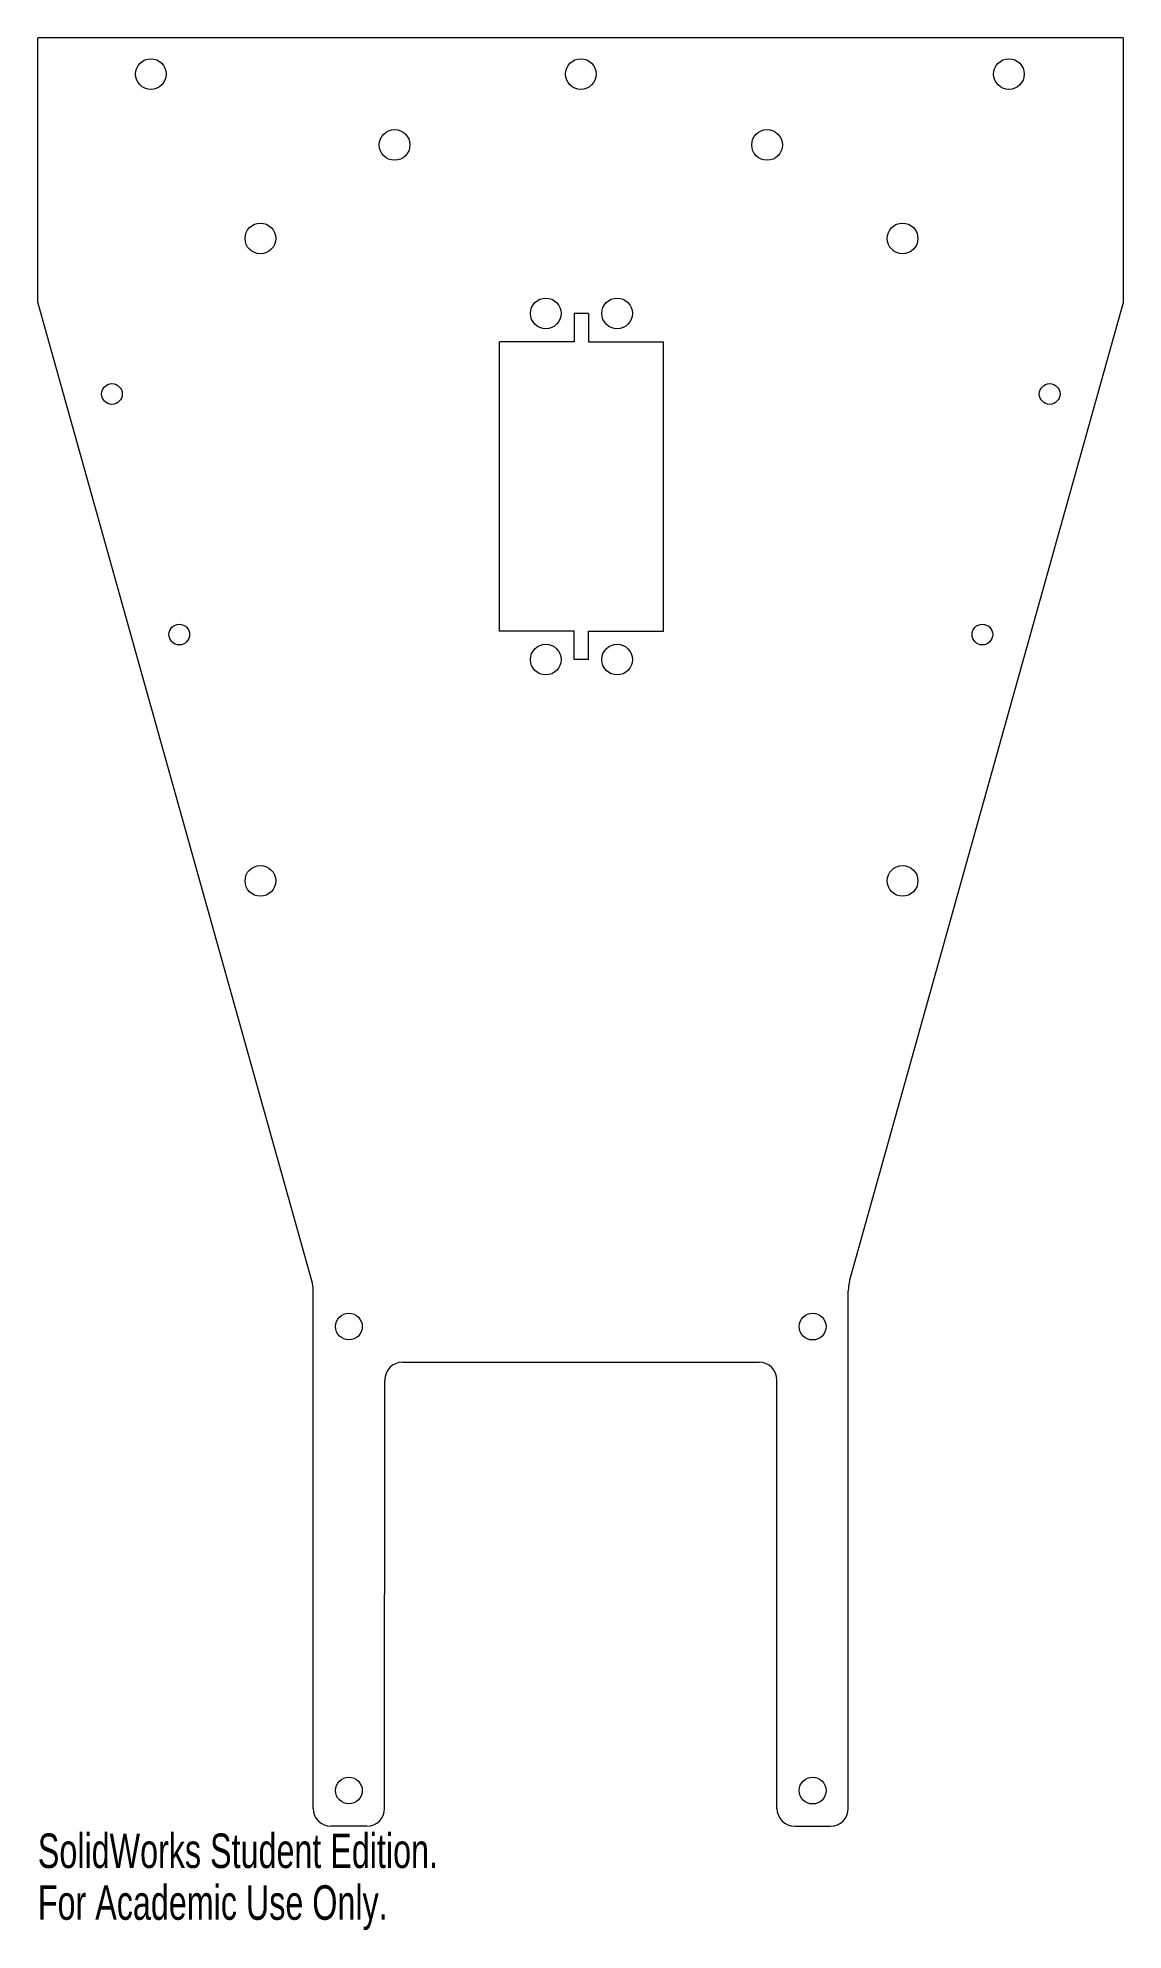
# Model space of a CAD drawing. Header units: millimetres. Extents: x -76 to 76, y -176 to 89.
import ezdxf

# ---------------------------------------------------------------- set-up
doc = ezdxf.new("R2010")
doc.units = ezdxf.units.MM
doc.styles.add('SLDTEXTSTYLE0', font='TXT', dxfattribs={"width": 0.7})

msp = doc.modelspace()

# ---------------------------------------------------------------- linework, layer by layer
at = {"color": 7, "linetype": 'Continuous', "lineweight": 15}
for p, q in [((76.01, 88.82), (-76.1, 88.82)), ((-76.1, 51.78), (-76.1, 88.82)), ((76.01, 88.82), (76.01, 51.62)), ((-37.69, -85.31), (-76.1, 51.78)), ((37.67, -85.35), (76.01, 51.62)), ((-0.91, 50.22), (-0.91, 46.22)), ((1.09, 50.22), (-0.91, 50.22)), ((1.09, 50.22), (1.09, 46.22)), ((-11.4, 5.72), (-11.4, 46.22)), ((-0.91, 46.22), (-11.4, 46.22)), ((1.09, 46.22), (11.58, 46.22)), ((11.58, 5.72), (11.58, 46.22)), ((-0.91, 5.72), (-11.4, 5.72)), ((-0.91, 1.72), (-0.91, 5.72)), ((1.09, 5.72), (11.58, 5.72)), ((1.09, 1.72), (1.09, 5.72)), ((1.09, 1.72), (-0.91, 1.72)), ((-37.5, -159.22), (-37.5, -86.66)), ((37.49, -159.22), (37.49, -86.7)), ((-24.99, -96.72), (24.99, -96.72)), ((-27.5, -159.22), (-27.49, -99.22)), ((27.49, -159.22), (27.49, -99.22)), ((-30, -161.72), (-35, -161.72)), ((29.99, -161.72), (34.99, -161.72))]:
    msp.add_line(p, q, dxfattribs=at)
for centre, radius in [((-60.26, 83.75), 2.15), ((0, 83.75), 2.15), ((60, 83.75), 2.15), ((-26.1, 73.82), 2.15), ((26.1, 73.82), 2.15), ((-44.91, 60.72), 2.15), ((45.09, 60.72), 2.15), ((-4.91, 50.22), 2.15), ((5.09, 50.22), 2.15), ((-65.71, 38.93), 1.45), ((65.71, 38.93), 1.45), ((-56.28, 5.23), 1.45), ((56.28, 5.23), 1.45), ((-4.91, 1.72), 2.15), ((5.09, 1.72), 2.15), ((-44.91, -29.28), 2.15), ((45.09, -29.28), 2.15), ((-32.5, -91.72), 1.87), ((32.49, -91.72), 1.88), ((-32.5, -156.72), 1.87), ((32.49, -156.72), 1.88)]:
    msp.add_circle(centre, radius, dxfattribs=at)
for centre, radius, start, end in [((-42.5, -86.66), 5, 0, 15.6546), ((42.49, -86.7), 5, 164.3627, 180), ((-24.99, -99.22), 2.5, 90, 179.9888), ((24.99, -99.22), 2.5, 0, 90), ((-35, -159.22), 2.5, 180, 270), ((-30, -159.22), 2.5, 270, 359.9888), ((29.99, -159.22), 2.5, 180, 270), ((34.99, -159.22), 2.5, 270, 0)]:
    msp.add_arc(centre, radius, start, end, dxfattribs=at)

# ---------------------------------------------------------------- texts
at = {"color": 7, "linetype": 'Continuous', "char_height": 4.8336, "attachment_point": 1, "style": 'SLDTEXTSTYLE0'}
for s, insert in [('SolidWorks Student Edition.', (-76.1, -162.74)), ('For Academic Use Only.', (-76.1, -169.99))]:
    msp.add_mtext(s, dxfattribs=dict(at, insert=insert))

doc.saveas('drawing.dxf')
